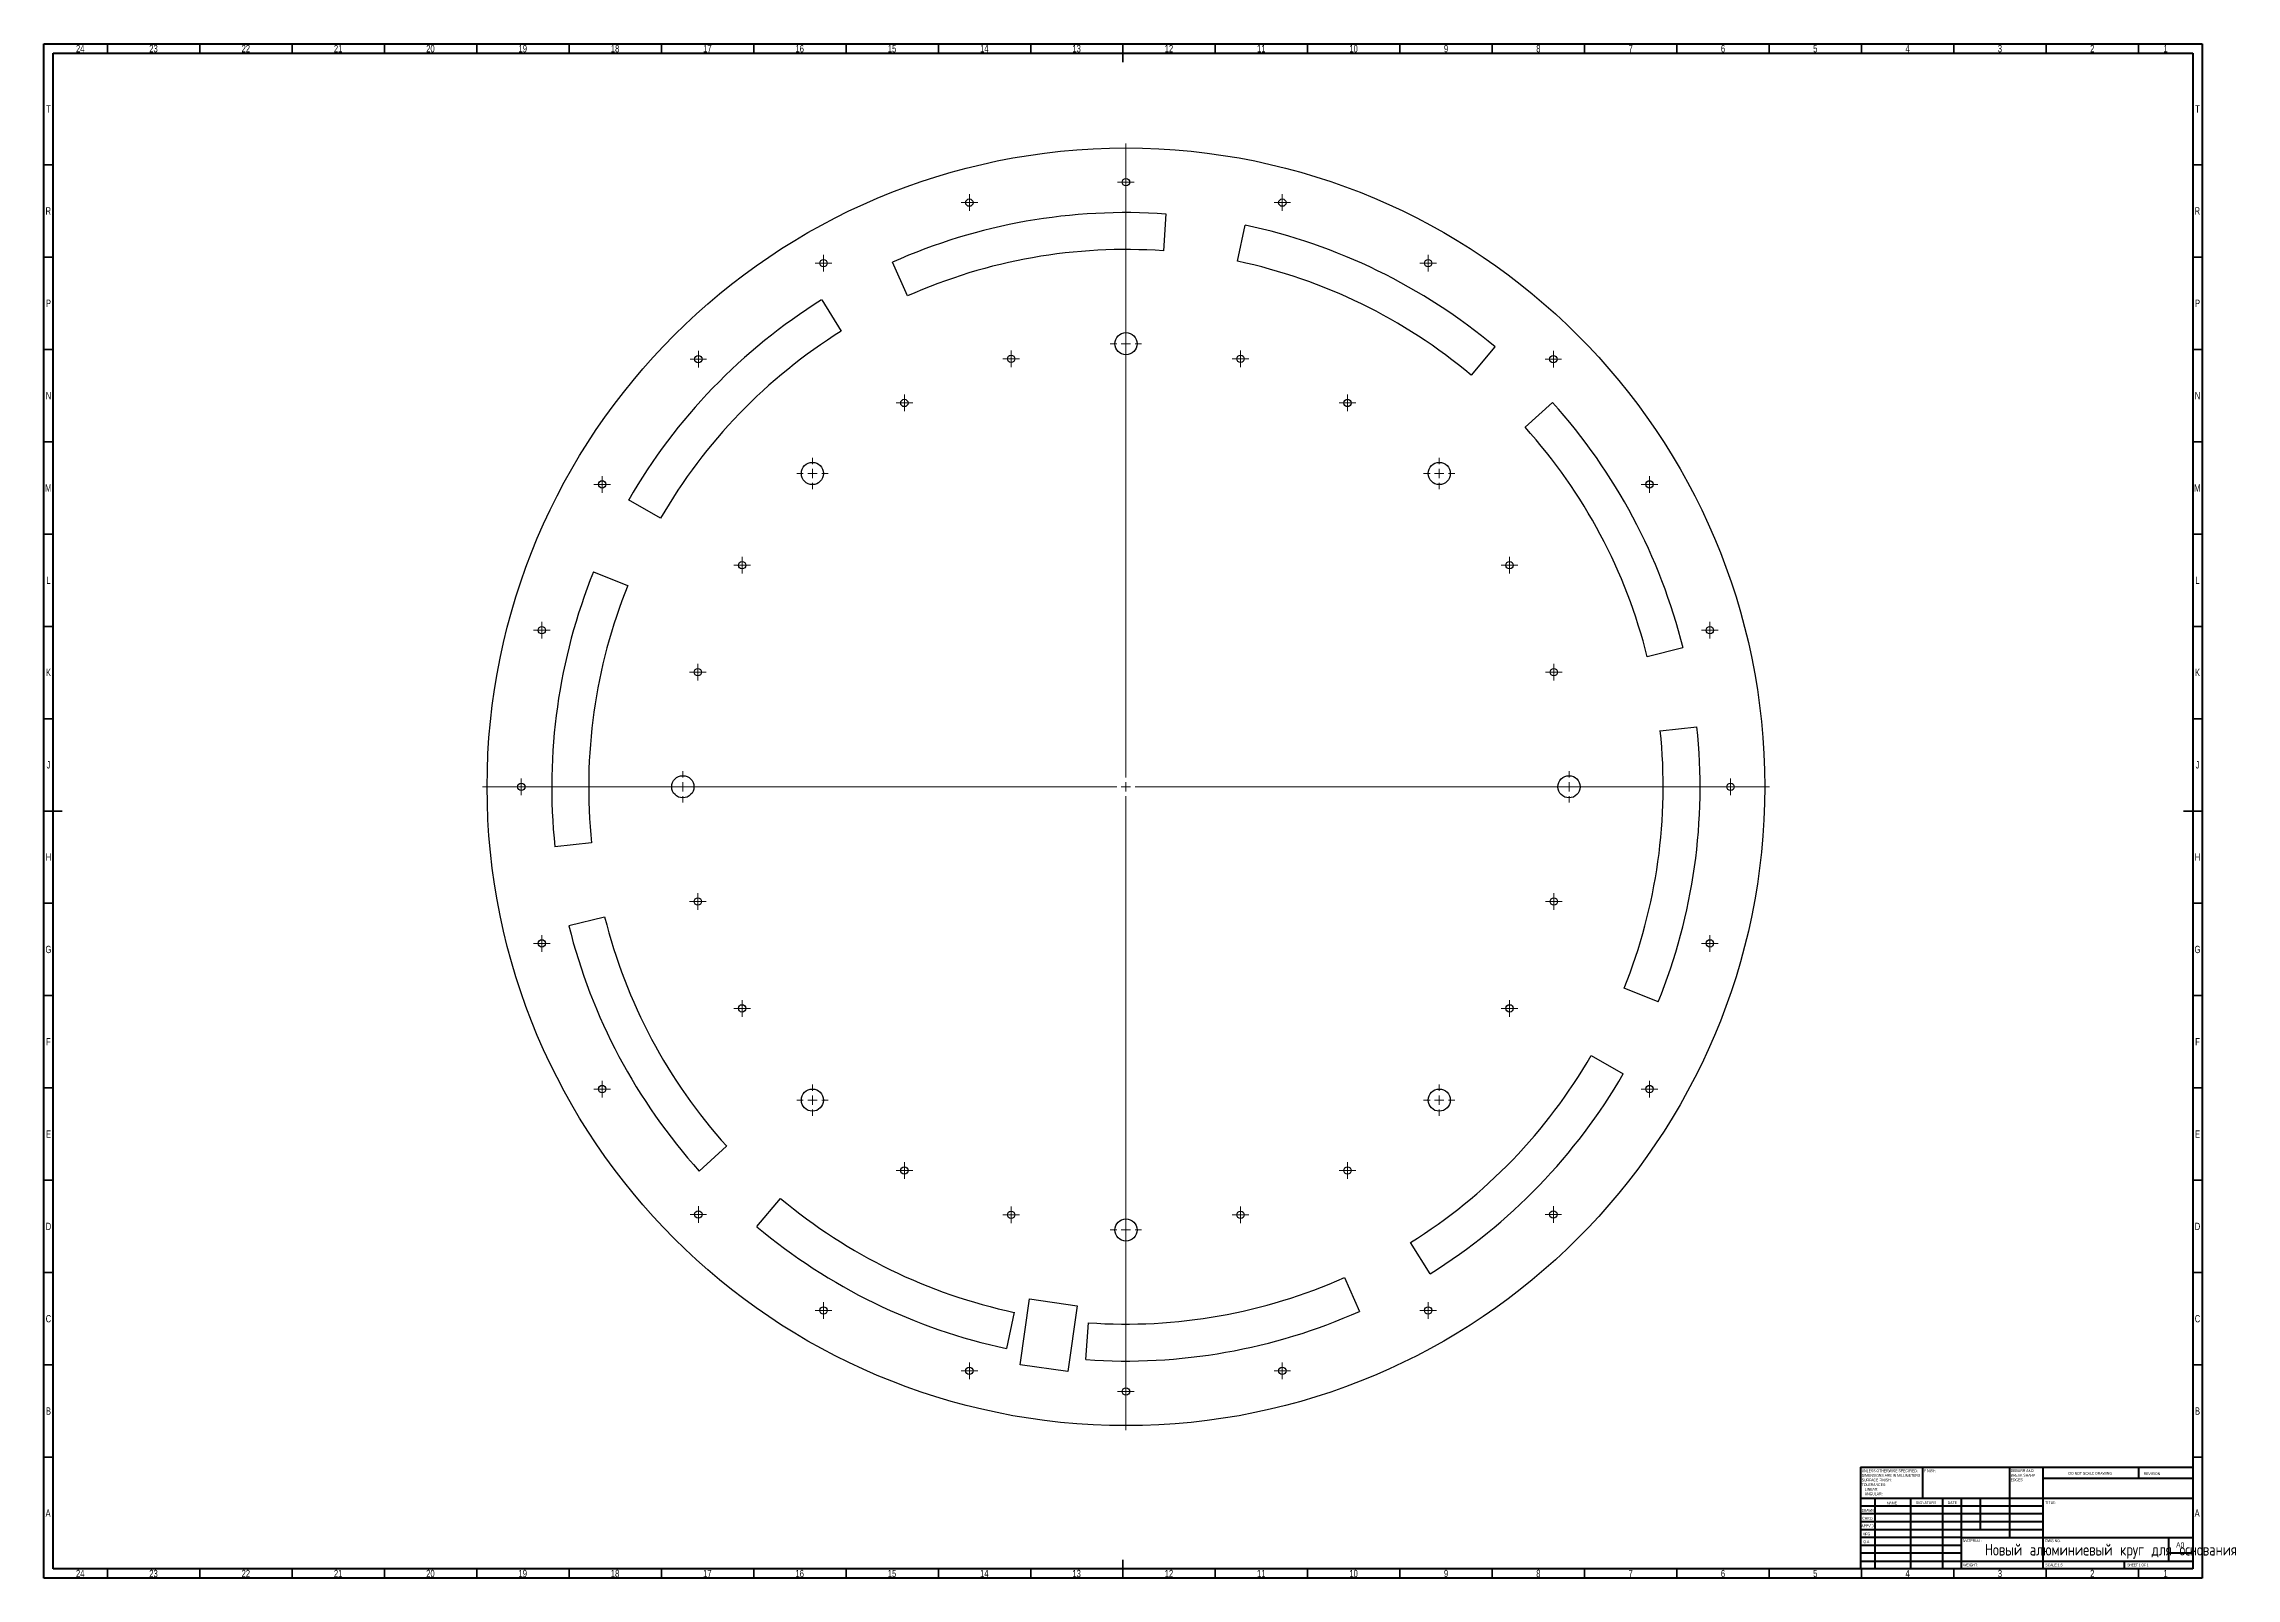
# Model space of a CAD drawing. Header units: millimetres. Extents: x 15 to 1202, y 5 to 836.
import ezdxf

# ---------------------------------------------------------------- set-up
doc = ezdxf.new("R2010")
doc.units = ezdxf.units.MM
doc.styles.add('SLDTEXTSTYLE0', font='TXT', dxfattribs={"width": 0.75})
doc.styles.add('SLDTEXTSTYLE1', font='TXT', dxfattribs={"width": 0.686449})
doc.styles.add('SLDTEXTSTYLE2', font='TXT', dxfattribs={"width": 0.6875})
doc.styles.add('SLDTEXTSTYLE3', font='TXT', dxfattribs={"width": 0.75, "bigfont": 'bigfont'})

# ---------------------------------------------------------------- blocks, each defined once
blk = doc.blocks.new('SW_NOTE_0')
at = {"color": 0, "linetype": 'Continuous', "lineweight": 0, "char_height": 1.5, "attachment_point": 1, "style": 'SLDTEXTSTYLE0'}
for s, insert in [('UNLESS OTHERWISE SPECIFIED:', (0, 1.9)), ('TOLERANCES:', (0, -5.6)), ('DIMENSIONS ARE IN MILLIMETERS', (0, -0.6)), ('SURFACE FINISH:', (0, -3.1)), ('ANGULAR:', (1.7, -10.6)), ('LINEAR:', (1.7, -8.1))]:
    blk.add_mtext(s, dxfattribs=dict(at, insert=insert))
blk = doc.blocks.new('SW_NOTE_0_1')
at = {"color": 0, "linetype": 'Continuous', "lineweight": 0, "char_height": 1.5, "attachment_point": 1, "style": 'SLDTEXTSTYLE0'}
for s, insert in [('DEBURR AND', (0, 1.9)), ('BREAK SHARP', (0, -0.6)), ('EDGES', (0, -3.1))]:
    blk.add_mtext(s, dxfattribs=dict(at, insert=insert))
blk = doc.blocks.new('SW_CENTERMARKSYMBOL_0')
at = {"color": 0, "linetype": 'Continuous', "lineweight": 18}
for p, q in [((0, 5), (0, 348.5)), ((-5, 0), (-348.5, 0)), ((0, 0), (-2.5, 0)), ((0, 0), (0, 2.5)), ((0, 0), (0, -2.5)), ((0, 0), (2.5, 0)), ((5, 0), (348.5, 0)), ((0, -5), (0, -348.5))]:
    blk.add_line(p, q, dxfattribs=at)
blk = doc.blocks.new('SW_CENTERMARKSYMBOL_1')
at = {"color": 0, "linetype": 'Continuous', "lineweight": 18}
for p, q in [((-5, 0), (-8.5, 0)), ((0, 0), (-2.5, 0)), ((0, 5), (0, 8.5)), ((0, 0), (0, 2.5)), ((0, 0), (0, -2.5)), ((0, 0), (2.5, 0)), ((5, 0), (8.5, 0)), ((0, -5), (0, -8.5))]:
    blk.add_line(p, q, dxfattribs=at)
blk = doc.blocks.new('SW_CENTERMARKSYMBOL_2')
at = {"color": 0, "linetype": 'Continuous', "lineweight": 18}
for p, q in [((-5, 0), (-8.5, 0)), ((0, 0), (-2.5, 0)), ((0, 5), (0, 8.5)), ((0, 0), (0, 2.5)), ((0, 0), (0, -2.5)), ((0, 0), (2.5, 0)), ((5, 0), (8.5, 0)), ((0, -5), (0, -8.5))]:
    blk.add_line(p, q, dxfattribs=at)
blk = doc.blocks.new('SW_CENTERMARKSYMBOL_3')
at = {"color": 0, "linetype": 'Continuous', "lineweight": 18}
for p, q in [((-5, 0), (-8.5, 0)), ((0, 0), (-2.5, 0)), ((0, 5), (0, 8.5)), ((0, 0), (0, 2.5)), ((0, 0), (0, -2.5)), ((0, 0), (2.5, 0)), ((5, 0), (8.5, 0)), ((0, -5), (0, -8.5))]:
    blk.add_line(p, q, dxfattribs=at)
blk = doc.blocks.new('SW_CENTERMARKSYMBOL_4')
at = {"color": 0, "linetype": 'Continuous', "lineweight": 18}
for p, q in [((-5, 0), (-8.5, 0)), ((0, 0), (-2.5, 0)), ((0, 5), (0, 8.5)), ((0, 0), (0, 2.5)), ((0, 0), (0, -2.5)), ((0, 0), (2.5, 0)), ((5, 0), (8.5, 0)), ((0, -5), (0, -8.5))]:
    blk.add_line(p, q, dxfattribs=at)
blk = doc.blocks.new('SW_CENTERMARKSYMBOL_5')
at = {"color": 0, "linetype": 'Continuous', "lineweight": 18}
for p, q in [((-5, 0), (-8.5, 0)), ((0, 0), (-2.5, 0)), ((0, 5), (0, 8.5)), ((0, 0), (0, 2.5)), ((0, 0), (0, -2.5)), ((0, 0), (2.5, 0)), ((5, 0), (8.5, 0)), ((0, -5), (0, -8.5))]:
    blk.add_line(p, q, dxfattribs=at)
blk = doc.blocks.new('SW_CENTERMARKSYMBOL_6')
at = {"color": 0, "linetype": 'Continuous', "lineweight": 18}
for p, q in [((-5, 0), (-8.5, 0)), ((0, 0), (-2.5, 0)), ((0, 5), (0, 8.5)), ((0, 0), (0, 2.5)), ((0, 0), (0, -2.5)), ((0, 0), (2.5, 0)), ((5, 0), (8.5, 0)), ((0, -5), (0, -8.5))]:
    blk.add_line(p, q, dxfattribs=at)
blk = doc.blocks.new('SW_CENTERMARKSYMBOL_7')
at = {"color": 0, "linetype": 'Continuous', "lineweight": 18}
for p, q in [((-5, 0), (-8.5, 0)), ((0, 0), (-2.5, 0)), ((0, 5), (0, 8.5)), ((0, 0), (0, 2.5)), ((0, 0), (0, -2.5)), ((0, 0), (2.5, 0)), ((5, 0), (8.5, 0)), ((0, -5), (0, -8.5))]:
    blk.add_line(p, q, dxfattribs=at)
blk = doc.blocks.new('SW_CENTERMARKSYMBOL_8')
at = {"color": 0, "linetype": 'Continuous', "lineweight": 18}
for p, q in [((-5, 0), (-8.5, 0)), ((0, 0), (-2.5, 0)), ((0, 5), (0, 8.5)), ((0, 0), (0, 2.5)), ((0, 0), (0, -2.5)), ((0, 0), (2.5, 0)), ((5, 0), (8.5, 0)), ((0, -5), (0, -8.5))]:
    blk.add_line(p, q, dxfattribs=at)
blk = doc.blocks.new('SW_CENTERMARKSYMBOL_9')
at = {"color": 0, "linetype": 'Continuous', "lineweight": 18}
for p, q in [((-2.5, 0), (-4.5, 0)), ((0, 0), (-2.5, 0)), ((0, 2.5), (0, 4.5)), ((0, 0), (0, 2.5)), ((0, 0), (0, -2.5)), ((0, 0), (2.5, 0)), ((2.5, 0), (4.5, 0)), ((0, -2.5), (0, -4.5))]:
    blk.add_line(p, q, dxfattribs=at)
blk = doc.blocks.new('SW_CENTERMARKSYMBOL_10')
at = {"color": 0, "linetype": 'Continuous', "lineweight": 18}
for p, q in [((-2.5, 0), (-4.5, 0)), ((0, 0), (-2.5, 0)), ((0, 2.5), (0, 4.5)), ((0, 0), (0, 2.5)), ((0, 0), (0, -2.5)), ((0, 0), (2.5, 0)), ((2.5, 0), (4.5, 0)), ((0, -2.5), (0, -4.5))]:
    blk.add_line(p, q, dxfattribs=at)
blk = doc.blocks.new('SW_CENTERMARKSYMBOL_11')
at = {"color": 0, "linetype": 'Continuous', "lineweight": 18}
for p, q in [((-2.5, 0), (-4.5, 0)), ((0, 0), (-2.5, 0)), ((0, 2.5), (0, 4.5)), ((0, 0), (0, 2.5)), ((0, 0), (0, -2.5)), ((0, 0), (2.5, 0)), ((2.5, 0), (4.5, 0)), ((0, -2.5), (0, -4.5))]:
    blk.add_line(p, q, dxfattribs=at)
blk = doc.blocks.new('SW_CENTERMARKSYMBOL_12')
at = {"color": 0, "linetype": 'Continuous', "lineweight": 18}
for p, q in [((-2.5, 0), (-4.5, 0)), ((0, 0), (-2.5, 0)), ((0, 2.5), (0, 4.5)), ((0, 0), (0, 2.5)), ((0, 0), (0, -2.5)), ((0, 0), (2.5, 0)), ((2.5, 0), (4.5, 0)), ((0, -2.5), (0, -4.5))]:
    blk.add_line(p, q, dxfattribs=at)
blk = doc.blocks.new('SW_CENTERMARKSYMBOL_13')
at = {"color": 0, "linetype": 'Continuous', "lineweight": 18}
for p, q in [((-2.5, 0), (-4.5, 0)), ((0, 0), (-2.5, 0)), ((0, 2.5), (0, 4.5)), ((0, 0), (0, 2.5)), ((0, 0), (0, -2.5)), ((0, 0), (2.5, 0)), ((2.5, 0), (4.5, 0)), ((0, -2.5), (0, -4.5))]:
    blk.add_line(p, q, dxfattribs=at)
blk = doc.blocks.new('SW_CENTERMARKSYMBOL_14')
at = {"color": 0, "linetype": 'Continuous', "lineweight": 18}
for p, q in [((-2.5, 0), (-4.5, 0)), ((0, 0), (-2.5, 0)), ((0, 2.5), (0, 4.5)), ((0, 0), (0, 2.5)), ((0, 0), (0, -2.5)), ((0, 0), (2.5, 0)), ((2.5, 0), (4.5, 0)), ((0, -2.5), (0, -4.5))]:
    blk.add_line(p, q, dxfattribs=at)
blk = doc.blocks.new('SW_CENTERMARKSYMBOL_15')
at = {"color": 0, "linetype": 'Continuous', "lineweight": 18}
for p, q in [((-2.5, 0), (-4.5, 0)), ((0, 0), (-2.5, 0)), ((0, 2.5), (0, 4.5)), ((0, 0), (0, 2.5)), ((0, 0), (0, -2.5)), ((0, 0), (2.5, 0)), ((2.5, 0), (4.5, 0)), ((0, -2.5), (0, -4.5))]:
    blk.add_line(p, q, dxfattribs=at)
blk = doc.blocks.new('SW_CENTERMARKSYMBOL_16')
at = {"color": 0, "linetype": 'Continuous', "lineweight": 18}
for p, q in [((-2.5, 0), (-4.5, 0)), ((0, 0), (-2.5, 0)), ((0, 2.5), (0, 4.5)), ((0, 0), (0, 2.5)), ((0, 0), (0, -2.5)), ((0, 0), (2.5, 0)), ((2.5, 0), (4.5, 0)), ((0, -2.5), (0, -4.5))]:
    blk.add_line(p, q, dxfattribs=at)
blk = doc.blocks.new('SW_CENTERMARKSYMBOL_17')
at = {"color": 0, "linetype": 'Continuous', "lineweight": 18}
for p, q in [((-2.5, 0), (-4.5, 0)), ((0, 0), (-2.5, 0)), ((0, 2.5), (0, 4.5)), ((0, 0), (0, 2.5)), ((0, 0), (0, -2.5)), ((0, 0), (2.5, 0)), ((2.5, 0), (4.5, 0)), ((0, -2.5), (0, -4.5))]:
    blk.add_line(p, q, dxfattribs=at)
blk = doc.blocks.new('SW_CENTERMARKSYMBOL_18')
at = {"color": 0, "linetype": 'Continuous', "lineweight": 18}
for p, q in [((-2.5, 0), (-4.5, 0)), ((0, 0), (-2.5, 0)), ((0, 2.5), (0, 4.5)), ((0, 0), (0, 2.5)), ((0, 0), (0, -2.5)), ((0, 0), (2.5, 0)), ((2.5, 0), (4.5, 0)), ((0, -2.5), (0, -4.5))]:
    blk.add_line(p, q, dxfattribs=at)
blk = doc.blocks.new('SW_CENTERMARKSYMBOL_19')
at = {"color": 0, "linetype": 'Continuous', "lineweight": 18}
for p, q in [((-2.5, 0), (-4.5, 0)), ((0, 0), (-2.5, 0)), ((0, 2.5), (0, 4.5)), ((0, 0), (0, 2.5)), ((0, 0), (0, -2.5)), ((0, 0), (2.5, 0)), ((2.5, 0), (4.5, 0)), ((0, -2.5), (0, -4.5))]:
    blk.add_line(p, q, dxfattribs=at)
blk = doc.blocks.new('SW_CENTERMARKSYMBOL_20')
at = {"color": 0, "linetype": 'Continuous', "lineweight": 18}
for p, q in [((-2.5, 0), (-4.5, 0)), ((0, 0), (-2.5, 0)), ((0, 2.5), (0, 4.5)), ((0, 0), (0, 2.5)), ((0, 0), (0, -2.5)), ((0, 0), (2.5, 0)), ((2.5, 0), (4.5, 0)), ((0, -2.5), (0, -4.5))]:
    blk.add_line(p, q, dxfattribs=at)
blk = doc.blocks.new('SW_CENTERMARKSYMBOL_21')
at = {"color": 0, "linetype": 'Continuous', "lineweight": 18}
for p, q in [((-2.5, 0), (-4.5, 0)), ((0, 0), (-2.5, 0)), ((0, 2.5), (0, 4.5)), ((0, 0), (0, 2.5)), ((0, 0), (0, -2.5)), ((0, 0), (2.5, 0)), ((2.5, 0), (4.5, 0)), ((0, -2.5), (0, -4.5))]:
    blk.add_line(p, q, dxfattribs=at)
blk = doc.blocks.new('SW_CENTERMARKSYMBOL_22')
at = {"color": 0, "linetype": 'Continuous', "lineweight": 18}
for p, q in [((-2.5, 0), (-4.5, 0)), ((0, 0), (-2.5, 0)), ((0, 2.5), (0, 4.5)), ((0, 0), (0, 2.5)), ((0, 0), (0, -2.5)), ((0, 0), (2.5, 0)), ((2.5, 0), (4.5, 0)), ((0, -2.5), (0, -4.5))]:
    blk.add_line(p, q, dxfattribs=at)
blk = doc.blocks.new('SW_CENTERMARKSYMBOL_23')
at = {"color": 0, "linetype": 'Continuous', "lineweight": 18}
for p, q in [((-2.5, 0), (-4.5, 0)), ((0, 0), (-2.5, 0)), ((0, 2.5), (0, 4.5)), ((0, 0), (0, 2.5)), ((0, 0), (0, -2.5)), ((0, 0), (2.5, 0)), ((2.5, 0), (4.5, 0)), ((0, -2.5), (0, -4.5))]:
    blk.add_line(p, q, dxfattribs=at)
blk = doc.blocks.new('SW_CENTERMARKSYMBOL_24')
at = {"color": 0, "linetype": 'Continuous', "lineweight": 18}
for p, q in [((-2.5, 0), (-4.5, 0)), ((0, 0), (-2.5, 0)), ((0, 2.5), (0, 4.5)), ((0, 0), (0, 2.5)), ((0, 0), (0, -2.5)), ((0, 0), (2.5, 0)), ((2.5, 0), (4.5, 0)), ((0, -2.5), (0, -4.5))]:
    blk.add_line(p, q, dxfattribs=at)
blk = doc.blocks.new('SW_CENTERMARKSYMBOL_25')
at = {"color": 0, "linetype": 'Continuous', "lineweight": 18}
for p, q in [((-2.5, 0), (-4.5, 0)), ((0, 0), (-2.5, 0)), ((0, 2.5), (0, 4.5)), ((0, 0), (0, 2.5)), ((0, 0), (0, -2.5)), ((0, 0), (2.5, 0)), ((2.5, 0), (4.5, 0)), ((0, -2.5), (0, -4.5))]:
    blk.add_line(p, q, dxfattribs=at)
blk = doc.blocks.new('SW_CENTERMARKSYMBOL_26')
at = {"color": 0, "linetype": 'Continuous', "lineweight": 18}
for p, q in [((-2.5, 0), (-4.5, 0)), ((0, 0), (-2.5, 0)), ((0, 2.5), (0, 4.5)), ((0, 0), (0, 2.5)), ((0, 0), (0, -2.5)), ((0, 0), (2.5, 0)), ((2.5, 0), (4.5, 0)), ((0, -2.5), (0, -4.5))]:
    blk.add_line(p, q, dxfattribs=at)
blk = doc.blocks.new('SW_CENTERMARKSYMBOL_27')
at = {"color": 0, "linetype": 'Continuous', "lineweight": 18}
for p, q in [((-2.5, 0), (-4.5, 0)), ((0, 0), (-2.5, 0)), ((0, 2.5), (0, 4.5)), ((0, 0), (0, 2.5)), ((0, 0), (0, -2.5)), ((0, 0), (2.5, 0)), ((2.5, 0), (4.5, 0)), ((0, -2.5), (0, -4.5))]:
    blk.add_line(p, q, dxfattribs=at)
blk = doc.blocks.new('SW_CENTERMARKSYMBOL_28')
at = {"color": 0, "linetype": 'Continuous', "lineweight": 18}
for p, q in [((-2.5, 0), (-4.5, 0)), ((0, 0), (-2.5, 0)), ((0, 2.5), (0, 4.5)), ((0, 0), (0, 2.5)), ((0, 0), (0, -2.5)), ((0, 0), (2.5, 0)), ((2.5, 0), (4.5, 0)), ((0, -2.5), (0, -4.5))]:
    blk.add_line(p, q, dxfattribs=at)
blk = doc.blocks.new('SW_CENTERMARKSYMBOL_29')
at = {"color": 0, "linetype": 'Continuous', "lineweight": 18}
for p, q in [((-2.5, 0), (-4.5, 0)), ((0, 0), (-2.5, 0)), ((0, 2.5), (0, 4.5)), ((0, 0), (0, 2.5)), ((0, 0), (0, -2.5)), ((0, 0), (2.5, 0)), ((2.5, 0), (4.5, 0)), ((0, -2.5), (0, -4.5))]:
    blk.add_line(p, q, dxfattribs=at)
blk = doc.blocks.new('SW_CENTERMARKSYMBOL_30')
at = {"color": 0, "linetype": 'Continuous', "lineweight": 18}
for p, q in [((-2.5, 0), (-4.5, 0)), ((0, 0), (-2.5, 0)), ((0, 2.5), (0, 4.5)), ((0, 0), (0, 2.5)), ((0, 0), (0, -2.5)), ((0, 0), (2.5, 0)), ((2.5, 0), (4.5, 0)), ((0, -2.5), (0, -4.5))]:
    blk.add_line(p, q, dxfattribs=at)
blk = doc.blocks.new('SW_CENTERMARKSYMBOL_31')
at = {"color": 0, "linetype": 'Continuous', "lineweight": 18}
for p, q in [((-2.5, 0), (-4.5, 0)), ((0, 0), (-2.5, 0)), ((0, 2.5), (0, 4.5)), ((0, 0), (0, 2.5)), ((0, 0), (0, -2.5)), ((0, 0), (2.5, 0)), ((2.5, 0), (4.5, 0)), ((0, -2.5), (0, -4.5))]:
    blk.add_line(p, q, dxfattribs=at)
blk = doc.blocks.new('SW_CENTERMARKSYMBOL_32')
at = {"color": 0, "linetype": 'Continuous', "lineweight": 18}
for p, q in [((-2.5, 0), (-4.5, 0)), ((0, 0), (-2.5, 0)), ((0, 2.5), (0, 4.5)), ((0, 0), (0, 2.5)), ((0, 0), (0, -2.5)), ((0, 0), (2.5, 0)), ((2.5, 0), (4.5, 0)), ((0, -2.5), (0, -4.5))]:
    blk.add_line(p, q, dxfattribs=at)
blk = doc.blocks.new('SW_CENTERMARKSYMBOL_33')
at = {"color": 0, "linetype": 'Continuous', "lineweight": 18}
for p, q in [((-2.5, 0), (-4.5, 0)), ((0, 0), (-2.5, 0)), ((0, 2.5), (0, 4.5)), ((0, 0), (0, 2.5)), ((0, 0), (0, -2.5)), ((0, 0), (2.5, 0)), ((2.5, 0), (4.5, 0)), ((0, -2.5), (0, -4.5))]:
    blk.add_line(p, q, dxfattribs=at)
blk = doc.blocks.new('SW_CENTERMARKSYMBOL_34')
at = {"color": 0, "linetype": 'Continuous', "lineweight": 18}
for p, q in [((-2.5, 0), (-4.5, 0)), ((0, 0), (-2.5, 0)), ((0, 2.5), (0, 4.5)), ((0, 0), (0, 2.5)), ((0, 0), (0, -2.5)), ((0, 0), (2.5, 0)), ((2.5, 0), (4.5, 0)), ((0, -2.5), (0, -4.5))]:
    blk.add_line(p, q, dxfattribs=at)
blk = doc.blocks.new('SW_CENTERMARKSYMBOL_35')
at = {"color": 0, "linetype": 'Continuous', "lineweight": 18}
for p, q in [((-2.5, 0), (-4.5, 0)), ((0, 0), (-2.5, 0)), ((0, 2.5), (0, 4.5)), ((0, 0), (0, 2.5)), ((0, 0), (0, -2.5)), ((0, 0), (2.5, 0)), ((2.5, 0), (4.5, 0)), ((0, -2.5), (0, -4.5))]:
    blk.add_line(p, q, dxfattribs=at)
blk = doc.blocks.new('SW_CENTERMARKSYMBOL_36')
at = {"color": 0, "linetype": 'Continuous', "lineweight": 18}
for p, q in [((-2.5, 0), (-4.5, 0)), ((0, 0), (-2.5, 0)), ((0, 2.5), (0, 4.5)), ((0, 0), (0, 2.5)), ((0, 0), (0, -2.5)), ((0, 0), (2.5, 0)), ((2.5, 0), (4.5, 0)), ((0, -2.5), (0, -4.5))]:
    blk.add_line(p, q, dxfattribs=at)
blk = doc.blocks.new('SW_CENTERMARKSYMBOL_37')
at = {"color": 0, "linetype": 'Continuous', "lineweight": 18}
for p, q in [((-2.5, 0), (-4.5, 0)), ((0, 0), (-2.5, 0)), ((0, 2.5), (0, 4.5)), ((0, 0), (0, 2.5)), ((0, 0), (0, -2.5)), ((0, 0), (2.5, 0)), ((2.5, 0), (4.5, 0)), ((0, -2.5), (0, -4.5))]:
    blk.add_line(p, q, dxfattribs=at)
blk = doc.blocks.new('SW_CENTERMARKSYMBOL_38')
at = {"color": 0, "linetype": 'Continuous', "lineweight": 18}
for p, q in [((-2.5, 0), (-4.5, 0)), ((0, 0), (-2.5, 0)), ((0, 2.5), (0, 4.5)), ((0, 0), (0, 2.5)), ((0, 0), (0, -2.5)), ((0, 0), (2.5, 0)), ((2.5, 0), (4.5, 0)), ((0, -2.5), (0, -4.5))]:
    blk.add_line(p, q, dxfattribs=at)
blk = doc.blocks.new('SW_CENTERMARKSYMBOL_39')
at = {"color": 0, "linetype": 'Continuous', "lineweight": 18}
for p, q in [((-2.5, 0), (-4.5, 0)), ((0, 0), (-2.5, 0)), ((0, 2.5), (0, 4.5)), ((0, 0), (0, 2.5)), ((0, 0), (0, -2.5)), ((0, 0), (2.5, 0)), ((2.5, 0), (4.5, 0)), ((0, -2.5), (0, -4.5))]:
    blk.add_line(p, q, dxfattribs=at)
blk = doc.blocks.new('SW_CENTERMARKSYMBOL_40')
at = {"color": 0, "linetype": 'Continuous', "lineweight": 18}
for p, q in [((-2.5, 0), (-4.5, 0)), ((0, 0), (-2.5, 0)), ((0, 2.5), (0, 4.5)), ((0, 0), (0, 2.5)), ((0, 0), (0, -2.5)), ((0, 0), (2.5, 0)), ((2.5, 0), (4.5, 0)), ((0, -2.5), (0, -4.5))]:
    blk.add_line(p, q, dxfattribs=at)
blk = doc.blocks.new('SW_CENTERMARKSYMBOL_41')
at = {"color": 0, "linetype": 'Continuous', "lineweight": 18}
for p, q in [((-2.5, 0), (-4.5, 0)), ((0, 0), (-2.5, 0)), ((0, 2.5), (0, 4.5)), ((0, 0), (0, 2.5)), ((0, 0), (0, -2.5)), ((0, 0), (2.5, 0)), ((2.5, 0), (4.5, 0)), ((0, -2.5), (0, -4.5))]:
    blk.add_line(p, q, dxfattribs=at)
blk = doc.blocks.new('SW_CENTERMARKSYMBOL_42')
at = {"color": 0, "linetype": 'Continuous', "lineweight": 18}
for p, q in [((-2.5, 0), (-4.5, 0)), ((0, 0), (-2.5, 0)), ((0, 2.5), (0, 4.5)), ((0, 0), (0, 2.5)), ((0, 0), (0, -2.5)), ((0, 0), (2.5, 0)), ((2.5, 0), (4.5, 0)), ((0, -2.5), (0, -4.5))]:
    blk.add_line(p, q, dxfattribs=at)
blk = doc.blocks.new('SW_CENTERMARKSYMBOL_43')
at = {"color": 0, "linetype": 'Continuous', "lineweight": 18}
for p, q in [((-2.5, 0), (-4.5, 0)), ((0, 0), (-2.5, 0)), ((0, 2.5), (0, 4.5)), ((0, 0), (0, 2.5)), ((0, 0), (0, -2.5)), ((0, 0), (2.5, 0)), ((2.5, 0), (4.5, 0)), ((0, -2.5), (0, -4.5))]:
    blk.add_line(p, q, dxfattribs=at)
blk = doc.blocks.new('SW_CENTERMARKSYMBOL_44')
at = {"color": 0, "linetype": 'Continuous', "lineweight": 18}
for p, q in [((-2.5, 0), (-4.5, 0)), ((0, 0), (-2.5, 0)), ((0, 2.5), (0, 4.5)), ((0, 0), (0, 2.5)), ((0, 0), (0, -2.5)), ((0, 0), (2.5, 0)), ((2.5, 0), (4.5, 0)), ((0, -2.5), (0, -4.5))]:
    blk.add_line(p, q, dxfattribs=at)
blk = doc.blocks.new('SW_CENTERMARKSYMBOL_45')
at = {"color": 0, "linetype": 'Continuous', "lineweight": 18}
for p, q in [((-2.5, 0), (-4.5, 0)), ((0, 0), (-2.5, 0)), ((0, 2.5), (0, 4.5)), ((0, 0), (0, 2.5)), ((0, 0), (0, -2.5)), ((0, 0), (2.5, 0)), ((2.5, 0), (4.5, 0)), ((0, -2.5), (0, -4.5))]:
    blk.add_line(p, q, dxfattribs=at)
blk = doc.blocks.new('SW_CENTERMARKSYMBOL_46')
at = {"color": 0, "linetype": 'Continuous', "lineweight": 18}
for p, q in [((-2.5, 0), (-4.5, 0)), ((0, 0), (-2.5, 0)), ((0, 2.5), (0, 4.5)), ((0, 0), (0, 2.5)), ((0, 0), (0, -2.5)), ((0, 0), (2.5, 0)), ((2.5, 0), (4.5, 0)), ((0, -2.5), (0, -4.5))]:
    blk.add_line(p, q, dxfattribs=at)
blk = doc.blocks.new('SW_CENTERMARKSYMBOL_47')
at = {"color": 0, "linetype": 'Continuous', "lineweight": 18}
for p, q in [((-2.5, 0), (-4.5, 0)), ((0, 0), (-2.5, 0)), ((0, 2.5), (0, 4.5)), ((0, 0), (0, 2.5)), ((0, 0), (0, -2.5)), ((0, 0), (2.5, 0)), ((2.5, 0), (4.5, 0)), ((0, -2.5), (0, -4.5))]:
    blk.add_line(p, q, dxfattribs=at)
blk = doc.blocks.new('SW_CENTERMARKSYMBOL_48')
at = {"color": 0, "linetype": 'Continuous', "lineweight": 18}
for p, q in [((-2.5, 0), (-4.5, 0)), ((0, 0), (-2.5, 0)), ((0, 2.5), (0, 4.5)), ((0, 0), (0, 2.5)), ((0, 0), (0, -2.5)), ((0, 0), (2.5, 0)), ((2.5, 0), (4.5, 0)), ((0, -2.5), (0, -4.5))]:
    blk.add_line(p, q, dxfattribs=at)

msp = doc.modelspace()

# ---------------------------------------------------------------- linework, layer by layer
at = {"color": 7, "linetype": 'Continuous', "lineweight": 70}
for p, q in [((15, 5), (15, 836)), ((15, 836), (1184, 836)), ((1184, 836), (1184, 5)), ((20, 10), (20, 831)), ((20, 831), (1179, 831)), ((1179, 831), (1179, 10)), ((1184, 5), (15, 5)), ((1179, 10), (20, 10))]:
    msp.add_line(p, q, dxfattribs=at)
at = {"color": 7, "linetype": 'Continuous', "lineweight": 35}
for p, q in [((49.5, 831), (49.5, 836)), ((99.5, 831), (99.5, 836)), ((149.5, 831), (149.5, 836)), ((199.5, 831), (199.5, 836)), ((249.5, 831), (249.5, 836)), ((299.5, 831), (299.5, 836)), ((349.5, 831), (349.5, 836)), ((399.5, 831), (399.5, 836)), ((449.5, 831), (449.5, 836)), ((499.5, 831), (499.5, 836)), ((549.5, 831), (549.5, 836)), ((599.5, 836), (599.5, 826)), ((599.5, 831), (599.5, 836)), ((649.5, 831), (649.5, 836)), ((699.5, 831), (699.5, 836)), ((749.5, 831), (749.5, 836)), ((799.5, 831), (799.5, 836)), ((849.5, 831), (849.5, 836)), ((899.5, 831), (899.5, 836)), ((949.5, 831), (949.5, 836)), ((999.5, 831), (999.5, 836)), ((1049.5, 831), (1049.5, 836)), ((1099.5, 831), (1099.5, 836)), ((1149.5, 831), (1149.5, 836)), ((20, 770.5), (15, 770.5)), ((1179, 770.5), (1184, 770.5)), ((20, 720.5), (15, 720.5)), ((1179, 720.5), (1184, 720.5)), ((20, 670.5), (15, 670.5)), ((1179, 670.5), (1184, 670.5)), ((20, 620.5), (15, 620.5)), ((1179, 620.5), (1184, 620.5)), ((20, 570.5), (15, 570.5)), ((1179, 570.5), (1184, 570.5)), ((20, 520.5), (15, 520.5)), ((1179, 520.5), (1184, 520.5)), ((20, 470.5), (15, 470.5)), ((1179, 470.5), (1184, 470.5)), ((15, 420.5), (25, 420.5)), ((20, 420.5), (15, 420.5)), ((1184, 420.5), (1174, 420.5)), ((1179, 420.5), (1184, 420.5)), ((20, 370.5), (15, 370.5)), ((1179, 370.5), (1184, 370.5)), ((20, 320.5), (15, 320.5)), ((1179, 320.5), (1184, 320.5)), ((20, 270.5), (15, 270.5)), ((1179, 270.5), (1184, 270.5)), ((20, 220.5), (15, 220.5)), ((1179, 220.5), (1184, 220.5)), ((20, 170.5), (15, 170.5)), ((1179, 170.5), (1184, 170.5)), ((20, 120.5), (15, 120.5)), ((1179, 120.5), (1184, 120.5)), ((20, 70.5), (15, 70.5)), ((1179, 70.5), (1184, 70.5)), ((599.5, 5), (599.5, 15)), ((49.5, 10), (49.5, 5)), ((99.5, 10), (99.5, 5)), ((149.5, 10), (149.5, 5)), ((199.5, 10), (199.5, 5)), ((249.5, 10), (249.5, 5)), ((299.5, 10), (299.5, 5)), ((349.5, 10), (349.5, 5)), ((399.5, 10), (399.5, 5)), ((449.5, 10), (449.5, 5)), ((499.5, 10), (499.5, 5)), ((549.5, 10), (549.5, 5)), ((599.5, 10), (599.5, 5)), ((649.5, 10), (649.5, 5)), ((699.5, 10), (699.5, 5)), ((749.5, 10), (749.5, 5)), ((799.5, 10), (799.5, 5)), ((849.5, 10), (849.5, 5)), ((899.5, 10), (899.5, 5)), ((949.5, 10), (949.5, 5)), ((999.5, 10), (999.5, 5)), ((1049.5, 10), (1049.5, 5)), ((1099.5, 10), (1099.5, 5)), ((1149.5, 10), (1149.5, 5))]:
    msp.add_line(p, q, dxfattribs=at)
at = {"color": 7, "linetype": 'Continuous', "lineweight": 25}
for p, q in [((622.7, 743.9), (621.4, 723.9)), ((661.6, 718.3), (665.7, 737.8)), ((482.7, 699.5), (474.6, 717.7)), ((436.3, 697.4), (446.8, 680.4)), ((801, 671.9), (788.1, 656.5)), ((817.3, 628.3), (832.2, 641.7)), ((349, 579.1), (331.7, 589.1)), ((312.7, 550.1), (331.2, 542.6)), ((902.8, 508.8), (883.4, 504)), ((890.5, 464), (910.4, 466.1)), ((311.6, 403.2), (291.8, 401.1)), ((299.3, 358.4), (318.7, 363.2)), ((889.4, 317.1), (870.9, 324.6)), ((853.1, 288.1), (870.4, 278.1)), ((384.8, 238.9), (369.9, 225.5)), ((401.1, 195.4), (414, 210.7)), ((765.9, 169.9), (755.3, 186.8)), ((719.4, 167.8), (727.6, 149.5)), ((543.9, 120.5), (548.9, 156.2)), ((548.9, 156.2), (574.7, 152.5)), ((540.6, 149), (536.4, 129.4)), ((574.7, 152.5), (569.7, 116.9)), ((579.4, 123.4), (580.8, 143.3)), ((569.7, 116.9), (543.9, 120.5))]:
    msp.add_line(p, q, dxfattribs=at)
at = {"color": 7, "linetype": 'Continuous', "lineweight": 50}
for p, q in [((999, 65.2), (1179, 65.2)), ((999, 65.2), (999, 10)), ((1032.8, 48.2), (1032.8, 65.2)), ((1079.6, 65.2), (1079.6, 27)), ((1097.8, 65.2), (1097.8, 10)), ((1149.8, 58.9), (1149.8, 65.2)), ((1179, 48.2), (999, 48.2)), ((1006.8, 48.2), (1006.8, 10)), ((1026, 48.2), (1026, 10)), ((1043.4, 48.2), (1043.4, 10)), ((1053.6, 10), (1053.6, 48.2)), ((1064, 31.2), (1064, 48.2)), ((1179, 58.9), (1097.8, 58.9)), ((1097.8, 44), (999, 44)), ((1097.8, 39.8), (999, 39.8)), ((1097.8, 35.5), (999, 35.5)), ((1097.8, 31.2), (999, 31.2)), ((1053.6, 27), (999, 27)), ((1053.6, 27), (1179, 27)), ((1166, 14.2), (1166, 27)), ((1053.6, 22.7), (999, 22.7)), ((1053.6, 18.5), (999, 18.5)), ((999, 14.2), (1179, 14.2)), ((1142, 10), (1142, 14.2)), ((1179, 18.5), (1166, 18.5))]:
    msp.add_line(p, q, dxfattribs=at)
at = {"color": 7, "linetype": 'Continuous', "lineweight": 25}
for centre, radius in [((601.1, 433.6), 346), ((601.1, 761.1), 2), ((516.3, 750), 2), ((685.8, 750), 2), ((437.3, 717.2), 2), ((764.8, 717.2), 2), ((601.1, 673.6), 6), ((369.5, 665.2), 2), ((538.9, 665.4), 2), ((663.2, 665.4), 2), ((832.6, 665.2), 2), ((481.1, 641.5), 2), ((721.1, 641.5), 2), ((431.3, 603.3), 6), ((770.8, 603.3), 6), ((317.4, 597.4), 2), ((884.7, 597.4), 2), ((393.2, 553.6), 2), ((808.9, 553.6), 2), ((284.7, 518.4), 2), ((917.4, 518.4), 2), ((369.2, 495.7), 2), ((832.9, 495.7), 2), ((361.1, 433.6), 6), ((841.1, 433.6), 6), ((273.6, 433.6), 2), ((928.6, 433.6), 2), ((369.2, 371.5), 2), ((832.9, 371.5), 2), ((284.7, 348.8), 2), ((917.4, 348.8), 2), ((393.2, 313.6), 2), ((808.9, 313.6), 2), ((317.4, 269.9), 2), ((431.3, 263.9), 6), ((770.8, 263.9), 6), ((884.7, 269.9), 2), ((481.1, 225.8), 2), ((721.1, 225.8), 2), ((369.5, 202), 2), ((538.9, 201.8), 2), ((663.2, 201.8), 2), ((832.6, 202), 2), ((601.1, 193.6), 6), ((437.3, 150), 2), ((764.8, 150), 2), ((516.3, 117.3), 2), ((685.8, 117.3), 2), ((601.1, 106.1), 2)]:
    msp.add_circle(centre, radius, dxfattribs=at)
for radius, start, end in [(311, 86, 114), (311, 50, 78), (291, 86, 114), (291, 50, 78), (311, 122, 150), (291, 122, 150), (311, 14, 42), (291, 14, 42), (311, 158, 186), (291, 158, 186), (291, 338, 6), (311, 338, 6), (311, 194, 222), (291, 194, 222), (291, 302, 330), (311, 302, 330), (291, 230, 258), (311, 230, 258), (291, 266, 294), (311, 266, 294)]:
    msp.add_arc((601.1, 433.6), radius, start, end, dxfattribs=at)

# ---------------------------------------------------------------- block references
at = {"color": 7, "linetype": 'Continuous', "lineweight": 0}
for name, p in [('SW_CENTERMARKSYMBOL_0', (601.1, 433.6)), ('SW_CENTERMARKSYMBOL_42', (601.1, 761.1)), ('SW_CENTERMARKSYMBOL_43', (516.3, 750)), ('SW_CENTERMARKSYMBOL_41', (685.8, 750)), ('SW_CENTERMARKSYMBOL_44', (437.3, 717.2)), ('SW_CENTERMARKSYMBOL_40', (764.8, 717.2)), ('SW_CENTERMARKSYMBOL_5', (601.1, 673.6)), ('SW_CENTERMARKSYMBOL_45', (369.5, 665.2)), ('SW_CENTERMARKSYMBOL_26', (538.9, 665.4)), ('SW_CENTERMARKSYMBOL_24', (663.2, 665.4)), ('SW_CENTERMARKSYMBOL_39', (832.6, 665.2)), ('SW_CENTERMARKSYMBOL_27', (481.1, 641.5)), ('SW_CENTERMARKSYMBOL_23', (721.1, 641.5)), ('SW_CENTERMARKSYMBOL_6', (431.3, 603.3)), ('SW_CENTERMARKSYMBOL_4', (770.8, 603.3)), ('SW_CENTERMARKSYMBOL_46', (317.4, 597.4)), ('SW_CENTERMARKSYMBOL_38', (884.7, 597.4)), ('SW_CENTERMARKSYMBOL_29', (393.2, 553.6)), ('SW_CENTERMARKSYMBOL_21', (808.9, 553.6)), ('SW_CENTERMARKSYMBOL_47', (284.7, 518.4)), ('SW_CENTERMARKSYMBOL_37', (917.4, 518.4)), ('SW_CENTERMARKSYMBOL_30', (369.2, 495.7)), ('SW_CENTERMARKSYMBOL_20', (832.9, 495.7)), ('SW_CENTERMARKSYMBOL_7', (361.1, 433.6)), ('SW_CENTERMARKSYMBOL_3', (841.1, 433.6)), ('SW_CENTERMARKSYMBOL_48', (273.6, 433.6)), ('SW_CENTERMARKSYMBOL_36', (928.6, 433.6)), ('SW_CENTERMARKSYMBOL_9', (369.2, 371.5)), ('SW_CENTERMARKSYMBOL_18', (832.9, 371.5)), ('SW_CENTERMARKSYMBOL_10', (284.7, 348.8)), ('SW_CENTERMARKSYMBOL_35', (917.4, 348.8)), ('SW_CENTERMARKSYMBOL_11', (393.2, 313.6)), ('SW_CENTERMARKSYMBOL_17', (808.9, 313.6)), ('SW_CENTERMARKSYMBOL_16', (317.4, 269.9)), ('SW_CENTERMARKSYMBOL_34', (884.7, 269.9)), ('SW_CENTERMARKSYMBOL_8', (431.3, 263.9)), ('SW_CENTERMARKSYMBOL_2', (770.8, 263.9)), ('SW_CENTERMARKSYMBOL_12', (481.1, 225.8)), ('SW_CENTERMARKSYMBOL_15', (721.1, 225.8)), ('SW_CENTERMARKSYMBOL_19', (369.5, 202)), ('SW_CENTERMARKSYMBOL_13', (538.9, 201.8)), ('SW_CENTERMARKSYMBOL_1', (601.1, 193.6)), ('SW_CENTERMARKSYMBOL_14', (663.2, 201.8)), ('SW_CENTERMARKSYMBOL_33', (832.6, 202)), ('SW_CENTERMARKSYMBOL_22', (437.3, 150)), ('SW_CENTERMARKSYMBOL_32', (764.8, 150)), ('SW_CENTERMARKSYMBOL_25', (516.3, 117.3)), ('SW_CENTERMARKSYMBOL_31', (685.8, 117.3)), ('SW_CENTERMARKSYMBOL_28', (601.1, 106.1)), ('SW_NOTE_0', (999.6, 62)), ('SW_NOTE_0_1', (1080.3, 62.1))]:
    msp.add_blockref(name, p, dxfattribs=at)

# ---------------------------------------------------------------- texts
for s, insert, char_height, attachment_point, style in [('24', (34.7, 835.4), 3.97, 2, 'SLDTEXTSTYLE0'), ('23', (74.4, 835.4), 3.97, 2, 'SLDTEXTSTYLE0'), ('22', (124.4, 835.4), 3.97, 2, 'SLDTEXTSTYLE0'), ('21', (174.4, 835.4), 3.97, 2, 'SLDTEXTSTYLE0'), ('20', (224.4, 835.4), 3.97, 2, 'SLDTEXTSTYLE0'), ('19', (274.4, 835.4), 3.97, 2, 'SLDTEXTSTYLE0'), ('18', (324.4, 835.4), 3.97, 2, 'SLDTEXTSTYLE0'), ('17', (374.4, 835.4), 3.97, 2, 'SLDTEXTSTYLE0'), ('16', (424.4, 835.4), 3.97, 2, 'SLDTEXTSTYLE0'), ('15', (474.4, 835.4), 3.97, 2, 'SLDTEXTSTYLE0'), ('14', (524.4, 835.4), 3.97, 2, 'SLDTEXTSTYLE0'), ('13', (574.4, 835.4), 3.97, 2, 'SLDTEXTSTYLE0'), ('12', (624.4, 835.4), 3.97, 2, 'SLDTEXTSTYLE0'), ('11', (674.4, 835.4), 3.97, 2, 'SLDTEXTSTYLE0'), ('10', (724.4, 835.4), 3.97, 2, 'SLDTEXTSTYLE0'), ('9', (774.5, 835.4), 3.97, 2, 'SLDTEXTSTYLE0'), ('8', (824.5, 835.4), 3.97, 2, 'SLDTEXTSTYLE0'), ('7', (874.5, 835.4), 3.97, 2, 'SLDTEXTSTYLE0'), ('6', (924.5, 835.4), 3.97, 2, 'SLDTEXTSTYLE0'), ('5', (974.5, 835.4), 3.97, 2, 'SLDTEXTSTYLE0'), ('4', (1024.5, 835.4), 3.97, 2, 'SLDTEXTSTYLE0'), ('3', (1074.5, 835.4), 3.97, 2, 'SLDTEXTSTYLE0'), ('2', (1124.5, 835.4), 3.97, 2, 'SLDTEXTSTYLE0'), ('1', (1164.2, 835.4), 3.97, 2, 'SLDTEXTSTYLE0'), ('T', (17.5, 802.7), 3.97, 2, 'SLDTEXTSTYLE0'), ('T', (1181.5, 802.7), 3.97, 2, 'SLDTEXTSTYLE0'), ('R', (17.4, 747.5), 3.97, 2, 'SLDTEXTSTYLE0'), ('R', (1181.4, 747.5), 3.97, 2, 'SLDTEXTSTYLE0'), ('P', (17.5, 697.5), 3.97, 2, 'SLDTEXTSTYLE0'), ('P', (1181.5, 697.5), 3.97, 2, 'SLDTEXTSTYLE0'), ('N', (17.5, 647.5), 3.97, 2, 'SLDTEXTSTYLE0'), ('N', (1181.5, 647.5), 3.97, 2, 'SLDTEXTSTYLE0'), ('M', (17.4, 597.5), 3.97, 2, 'SLDTEXTSTYLE0'), ('M', (1181.4, 597.5), 3.97, 2, 'SLDTEXTSTYLE0'), ('L', (17.5, 547.5), 3.97, 2, 'SLDTEXTSTYLE0'), ('L', (1181.5, 547.5), 3.97, 2, 'SLDTEXTSTYLE0'), ('K', (17.5, 497.5), 3.97, 2, 'SLDTEXTSTYLE0'), ('K', (1181.5, 497.5), 3.97, 2, 'SLDTEXTSTYLE0'), ('J', (17.5, 447.5), 3.97, 2, 'SLDTEXTSTYLE0'), ('J', (1181.5, 447.5), 3.97, 2, 'SLDTEXTSTYLE0'), ('H', (17.5, 397.5), 3.97, 2, 'SLDTEXTSTYLE0'), ('H', (1181.5, 397.5), 3.97, 2, 'SLDTEXTSTYLE0'), ('G', (17.5, 347.5), 3.97, 2, 'SLDTEXTSTYLE0'), ('G', (1181.5, 347.5), 3.97, 2, 'SLDTEXTSTYLE0'), ('F', (17.5, 297.5), 3.97, 2, 'SLDTEXTSTYLE0'), ('F', (1181.5, 297.5), 3.97, 2, 'SLDTEXTSTYLE0'), ('E', (17.5, 247.5), 3.97, 2, 'SLDTEXTSTYLE0'), ('E', (1181.5, 247.5), 3.97, 2, 'SLDTEXTSTYLE0'), ('D', (17.5, 197.5), 3.97, 2, 'SLDTEXTSTYLE0'), ('D', (1181.5, 197.5), 3.97, 2, 'SLDTEXTSTYLE0'), ('C', (17.5, 147.5), 3.97, 2, 'SLDTEXTSTYLE0'), ('C', (1181.5, 147.5), 3.97, 2, 'SLDTEXTSTYLE0'), ('B', (17.5, 97.5), 3.97, 2, 'SLDTEXTSTYLE0'), ('B', (1181.5, 97.5), 3.97, 2, 'SLDTEXTSTYLE0'), ('FINISH:', (1033.4, 63.9), 1.5, 1, 'SLDTEXTSTYLE0'), ('DO NOT SCALE DRAWING', (1111.6, 62.5), 1.5, 1, 'SLDTEXTSTYLE0'), ('REVISION', (1152.3, 62.3), 1.5, 1, 'SLDTEXTSTYLE0'), ('A', (17.3, 42.2), 3.97, 2, 'SLDTEXTSTYLE0'), ('DRAWN', (999.6, 42.4), 1.5, 1, 'SLDTEXTSTYLE1'), ("CHK'D", (999.9, 38.2), 1.5, 1, 'SLDTEXTSTYLE0'), ('NAME', (1013.3, 46.5), 1.5, 1, 'SLDTEXTSTYLE0'), ('SIGNATURE', (1029, 46.6), 1.5, 1, 'SLDTEXTSTYLE0'), ('DATE', (1046.2, 46.6), 1.5, 1, 'SLDTEXTSTYLE0'), ('TITLE:', (1099.1, 46.6), 1.5, 1, 'SLDTEXTSTYLE0'), ('A', (1181.3, 42.2), 3.97, 2, 'SLDTEXTSTYLE0'), ("APPV'D", (999.4, 34.1), 1.5, 1, 'SLDTEXTSTYLE0'), ('MFG', (1000.1, 29.7), 1.5, 1, 'SLDTEXTSTYLE0'), ('Q.A', (1000.5, 25.5), 1.5, 1, 'SLDTEXTSTYLE0'), ('MATERIAL:', (1054.6, 26), 1.5, 1, 'SLDTEXTSTYLE0'), ('DWG NO.', (1099, 26), 1.5, 1, 'SLDTEXTSTYLE0'), ('A0', (1169.9, 24.4), 2.91, 1, 'SLDTEXTSTYLE0'), ('WEIGHT:', (1054.6, 12.9), 1.5, 1, 'SLDTEXTSTYLE0'), ('Новый алюминиевый круг для основания', (1134.6, 23.6), 6.35, 2, 'SLDTEXTSTYLE3'), ('SCALE:1:5', (1099.1, 12.9), 1.5, 1, 'SLDTEXTSTYLE0'), ('SHEET 1 OF 1', (1143.5, 12.9), 1.5, 1, 'SLDTEXTSTYLE2'), ('24', (34.7, 9.5), 3.97, 2, 'SLDTEXTSTYLE0'), ('23', (74.4, 9.5), 3.97, 2, 'SLDTEXTSTYLE0'), ('22', (124.4, 9.5), 3.97, 2, 'SLDTEXTSTYLE0'), ('21', (174.4, 9.5), 3.97, 2, 'SLDTEXTSTYLE0'), ('20', (224.4, 9.5), 3.97, 2, 'SLDTEXTSTYLE0'), ('19', (274.4, 9.5), 3.97, 2, 'SLDTEXTSTYLE0'), ('18', (324.4, 9.5), 3.97, 2, 'SLDTEXTSTYLE0'), ('17', (374.4, 9.5), 3.97, 2, 'SLDTEXTSTYLE0'), ('16', (424.4, 9.5), 3.97, 2, 'SLDTEXTSTYLE0'), ('15', (474.4, 9.5), 3.97, 2, 'SLDTEXTSTYLE0'), ('14', (524.4, 9.5), 3.97, 2, 'SLDTEXTSTYLE0'), ('13', (574.4, 9.5), 3.97, 2, 'SLDTEXTSTYLE0'), ('12', (624.4, 9.5), 3.97, 2, 'SLDTEXTSTYLE0'), ('11', (674.4, 9.5), 3.97, 2, 'SLDTEXTSTYLE0'), ('10', (724.4, 9.5), 3.97, 2, 'SLDTEXTSTYLE0'), ('9', (774.5, 9.5), 3.97, 2, 'SLDTEXTSTYLE0'), ('8', (824.5, 9.5), 3.97, 2, 'SLDTEXTSTYLE0'), ('7', (874.5, 9.5), 3.97, 2, 'SLDTEXTSTYLE0'), ('6', (924.5, 9.5), 3.97, 2, 'SLDTEXTSTYLE0'), ('5', (974.5, 9.5), 3.97, 2, 'SLDTEXTSTYLE0'), ('4', (1024.5, 9.5), 3.97, 2, 'SLDTEXTSTYLE0'), ('3', (1074.5, 9.5), 3.97, 2, 'SLDTEXTSTYLE0'), ('2', (1124.5, 9.5), 3.97, 2, 'SLDTEXTSTYLE0'), ('1', (1164.2, 9.5), 3.97, 2, 'SLDTEXTSTYLE0')]:
    msp.add_mtext(s, dxfattribs=dict(at, insert=insert, char_height=char_height, attachment_point=attachment_point, style=style))

doc.saveas('drawing.dxf')
